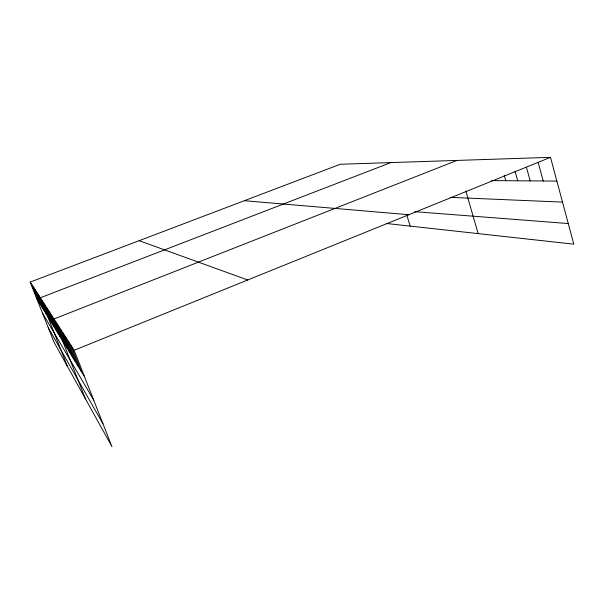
<?xml version="1.0" encoding="UTF-8"?>
<svg xmlns="http://www.w3.org/2000/svg" width="604" height="604" viewBox="0 0 604 604"><rect width="100%" height="100%" fill="white"/><g stroke="black" fill="none" stroke-linecap="round" stroke-linejoin="round"><path stroke-width="0.91" d="M550.493 157.35L340.294 164.258L30.2 282.068L74.156 350.282L550.493 157.35L573.8 244.167L386.613 223.51M456.971 160.422L53.975 318.972L85.451 398.859M390.833 162.597L40.317 297.772L67.399 366.288M491.596 180.604L556.865 181.087M450.161 197.349L562.505 202.106M414.729 211.672L568.266 223.548M244.363 200.709L408.855 214.714M139.139 240.679L247.723 279.977M36.67 298.399L84.515 376.692M42.408 312.902L93.665 400.037M48.29 327.738L102.99 423.819M33.673 287.459L40.453 304.597M32.473 285.601L39.154 302.461M31.317 283.804L37.886 300.399M30.2 282.068L53.952 342.045L111.944 446.65L74.156 350.282M52.012 315.922L60.445 337.304M50.132 313L58.392 333.952M48.328 310.207L56.429 330.735M46.599 307.519L54.541 327.655M44.938 304.937L52.737 324.688M43.337 302.453L50.993 321.841M41.797 300.067L49.317 319.093M38.89 295.56L46.146 313.914M37.516 293.423L44.651 311.46M36.187 291.362L43.201 309.089M34.911 289.376L41.804 306.802M71.159 345.631L81.261 371.369M68.32 341.23L78.173 366.326M65.625 337.047L75.251 361.532M63.065 333.076L72.465 356.979M60.627 329.293L69.815 352.638M58.309 325.684L67.293 348.508M56.096 322.249L64.877 344.567M406.922 215.417L410.176 226.107M465.827 191.015L478.164 233.612M504.249 175.288L505.767 180.709M514.993 171.045L517.696 180.8M526.439 167.293L530.169 180.89M538.126 162.257L543.207 180.989"/></g></svg>
